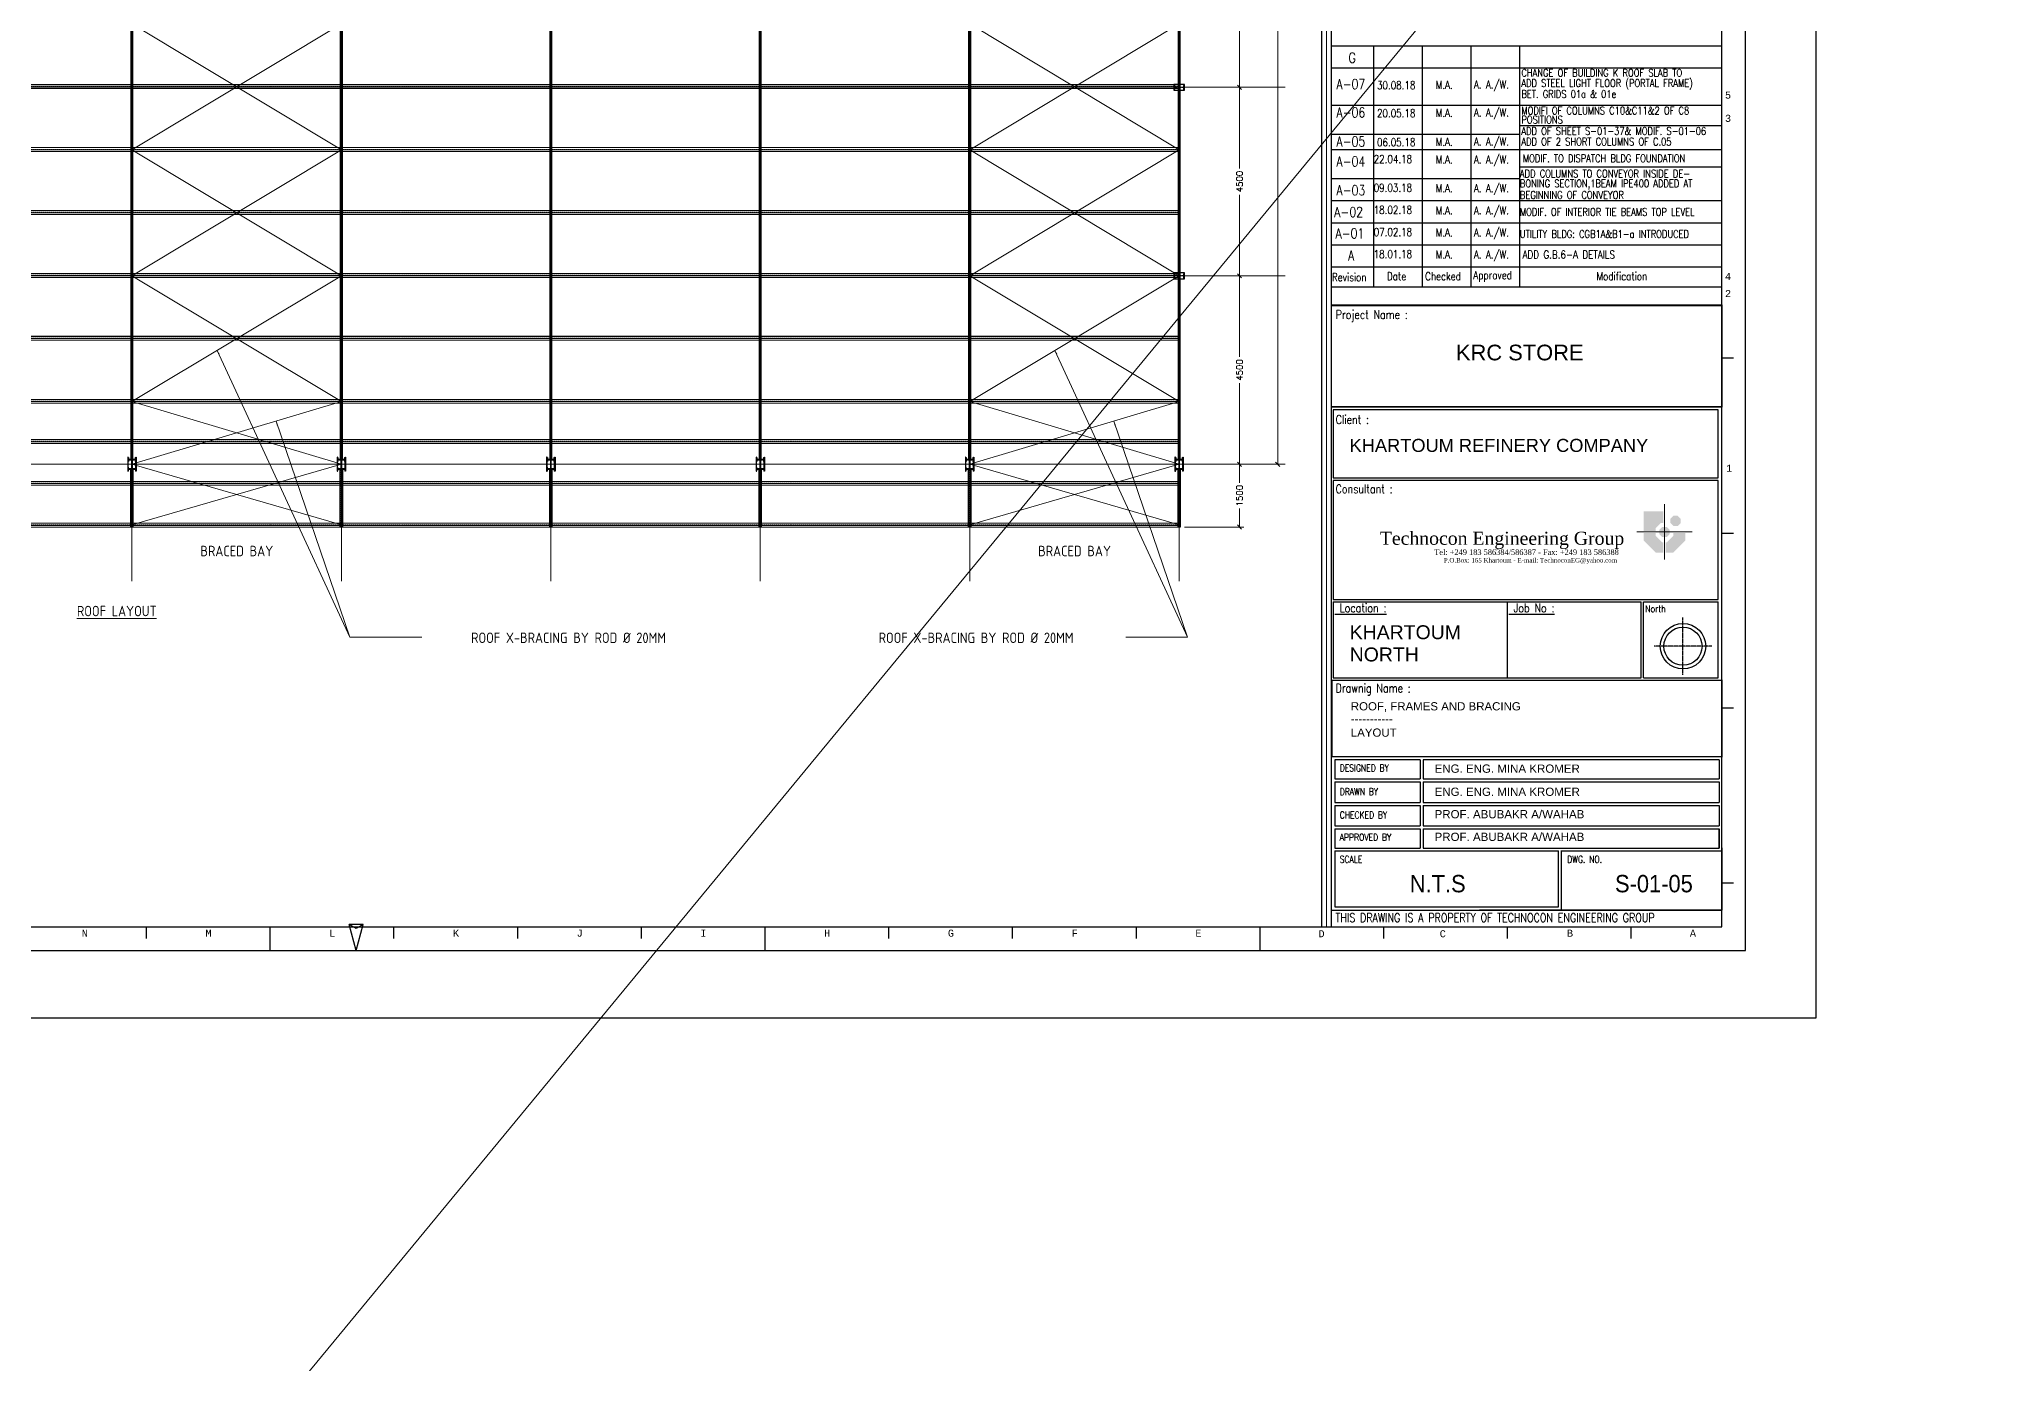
# Model space of a CAD drawing. Header units: millimetres. Extents: x -388065 to 2372687422, y -192755 to 667797.
# Drawn here: x 1441226 to 1487664, y 413315 to 444931 of the extents above; entities that cross this region are included whole.
import ezdxf

# ---------------------------------------------------------------- set-up
doc = ezdxf.new("R2010")
doc.units = ezdxf.units.MM
doc.linetypes.add('AXES', pattern=[50.8, 31.75, -6.35, 6.35, -6.35])
doc.linetypes.add('HIDDEN2', pattern=[4.7625, 3.175, -1.5875])
for name, color, linetype in [('Label', 192, 'Continuous'), ('LABLE', 5, 'Continuous'), ('LOGO', 250, 'Continuous'), ('T-BLOCK', 7, 'Continuous')]:
    doc.layers.add(name, color=color, linetype=linetype)
for name, color, linetype, lineweight in [('STR-DIM', 1, 'Continuous', 9), ('STR-GRID', 248, 'Continuous', 9), ('STR-STEEL', 6, 'Continuous', 30), ('STR-STEEL_IN_SEC', 6, 'Continuous', 15), ('STR-STEEL_IN_SEC_HIDD', 6, 'HIDDEN2', 15), ('STR-TEXT', 7, 'Continuous', 9)]:
    doc.layers.add(name, color=color, linetype=linetype, lineweight=lineweight)
doc.styles.add('Arial', font='arial.ttf', dxfattribs={"height": 635})
doc.styles.add('MINA_MM_LAYOUT', font='dim.shx', dxfattribs={"height": 250})
doc.styles.add('MINA_MM_S', font='romans.shx', dxfattribs={"height": 150})
doc.styles.add('MZBI', font='times.ttf', dxfattribs={"height": 0.35})
doc.styles.add('MZBOLT', font='times.ttf', dxfattribs={"height": 0.5})
doc.styles.add('ROMAND', font='romand__.ttf', dxfattribs={"height": 0.22})
doc.styles.add('STANDART', font='MONOTXT.shx')
doc.dimstyles.new('MINA_MM_S', dxfattribs={"dimtxt": 150, "dimasz": 100, "dimexe": 100, "dimexo": 100, "dimgap": 50, "dimtad": 0, "dimdec": 0, "dimzin": 0, "dimdsep": 46, "dimtxsty": 'MINA_MM_S', "dimblk": 'OBLIQUE', "dimcen": 0.09, "dimclrd": 256, "dimclre": 256, "dimclrt": 7, "dimadec": 0, "dimazin": 0, "dimtfac": 1, "dimtdec": 0, "dimtix": 1, "dimtofl": 0, "dimtmove": 0, "dimatfit": 0, "dimfxl": 1, "dimtolj": 1, "dimtzin": 0, "dimlwd": -1, "dimlwe": -1, "dimarcsym": 0})

# ---------------------------------------------------------------- blocks, each defined once
blk = doc.blocks.new('_OBLIQUE')
at = {"color": 0, "linetype": 'ByBlock'}
blk.add_line((-0.5, -0.5), (0.5, 0.5), dxfattribs=at)
blk = doc.blocks.new('*D1476')
at = {"layer": 'Defpoints', "color": 0, "ltscale": 10, "transparency": 16777216}
for p in [(1468447, 448275), (1468572, 443775), (1469888, 443775)]:
    blk.add_point(p, dxfattribs=at)
at = {"layer": 'STR-DIM', "ltscale": 10, "transparency": 16777216}
for p, q in [((1468547, 448275), (1469988, 448275)), ((1469888, 448275), (1469888, 446339)), ((1469888, 443775), (1469888, 445711)), ((1468672, 443775), (1469988, 443775))]:
    blk.add_line(p, q, dxfattribs=at)
at = {"layer": 'STR-DIM', "ltscale": 10, "transparency": 16777216, "xscale": 100, "yscale": 100, "zscale": 100}
for p, rotation in [((1469888, 448275), 90), ((1469888, 443775), 270)]:
    blk.add_blockref('_OBLIQUE', p, dxfattribs=dict(at, rotation=rotation))
at = {"layer": 'STR-DIM', "color": 7, "ltscale": 10, "transparency": 16777216, "insert": (1469888, 446025), "char_height": 150, "attachment_point": 5, "rotation": 90, "style": 'MINA_MM_S'}
blk.add_mtext('\\A1;4500', dxfattribs=at)
blk = doc.blocks.new('*D1477')
at = {"layer": 'Defpoints', "color": 0, "ltscale": 10, "transparency": 16777216}
for p in [(1468447, 439275), (1468447, 434775), (1469888, 434775)]:
    blk.add_point(p, dxfattribs=at)
at = {"layer": 'STR-DIM', "ltscale": 10, "transparency": 16777216}
for p, q in [((1468547, 439275), (1469988, 439275)), ((1469888, 439275), (1469888, 437339)), ((1469888, 434775), (1469888, 436711)), ((1468547, 434775), (1469988, 434775))]:
    blk.add_line(p, q, dxfattribs=at)
at = {"layer": 'STR-DIM', "ltscale": 10, "transparency": 16777216, "xscale": 100, "yscale": 100, "zscale": 100}
for p, rotation in [((1469888, 439275), 90), ((1469888, 434775), 270)]:
    blk.add_blockref('_OBLIQUE', p, dxfattribs=dict(at, rotation=rotation))
at = {"layer": 'STR-DIM', "color": 7, "ltscale": 10, "transparency": 16777216, "insert": (1469888, 437025), "char_height": 150, "attachment_point": 5, "rotation": 90, "style": 'MINA_MM_S'}
blk.add_mtext('\\A1;4500', dxfattribs=at)
blk = doc.blocks.new('*D1478')
at = {"layer": 'Defpoints', "color": 0, "ltscale": 10, "transparency": 16777216}
for p in [(1468447, 464775), (1468447, 434775), (1470801, 434775)]:
    blk.add_point(p, dxfattribs=at)
at = {"layer": 'STR-DIM', "ltscale": 10, "transparency": 16777216}
for p, q in [((1468547, 464775), (1470901, 464775)), ((1470801, 464775), (1470801, 434775)), ((1470801, 449775), (1470495, 449925)), ((1470495, 449925), (1470495, 449825)), ((1468547, 434775), (1470901, 434775))]:
    blk.add_line(p, q, dxfattribs=at)
at = {"layer": 'STR-DIM', "ltscale": 10, "transparency": 16777216, "xscale": 100, "yscale": 100, "zscale": 100}
for p, rotation in [((1470801, 464775), 90), ((1470801, 434775), 270)]:
    blk.add_blockref('_OBLIQUE', p, dxfattribs=dict(at, rotation=rotation))
at = {"layer": 'STR-DIM', "color": 7, "ltscale": 10, "transparency": 16777216, "insert": (1470495, 449439), "char_height": 150, "attachment_point": 5, "rotation": 90, "style": 'MINA_MM_S'}
blk.add_mtext('\\A1;30000', dxfattribs=at)
blk = doc.blocks.new('TOP OF COL')
at = {"layer": 'STR-STEEL', "ltscale": 10}
for points in [[(-100, 168), (-100, -168), (-90, -168), (-90, 168)], [(100, 168), (100, -168), (90, -168), (90, 168)]]:
    blk.add_lwpolyline(points, close=True, dxfattribs=at)
for points in [[(-90, 67), (-90, 158), (-82, 158), (-82, 124, 0.41421), (-73, 115), (73, 115, 0.41421), (82, 124), (82, 158), (90, 158), (90, 67), (82, 67), (82, 101, 0.41421), (73, 110), (-73, 110, 0.41421), (-82, 101), (-82, 67), (-90, 67)], [(-90, -67), (-90, -158), (-82, -158), (-82, -124, -0.41421), (-73, -115), (73, -115, -0.41421), (82, -124), (82, -158), (90, -158), (90, -67), (82, -67), (82, -101, -0.41421), (73, -110), (-73, -110, -0.41421), (-82, -101), (-82, -67), (-90, -67)]]:
    blk.add_lwpolyline(points, format="xyb", dxfattribs=at)
blk.add_lwpolyline([(-55, -110), (-55, -101), (-15, -101, 0.414214), (-3, -89), (-3, 89, 0.414214), (-15, 101), (-55, 101), (-55, 110), (55, 110), (55, 101), (15, 101, 0.414214), (3, 89), (3, -89, 0.414214), (15, -101), (55, -101), (55, -110)], format="xyb", close=True, dxfattribs=at)
blk = doc.blocks.new('top plate_S')
at = {"layer": 'STR-STEEL', "ltscale": 10}
blk.add_lwpolyline([(125, 70), (-125, 70), (-125, -70), (125, -70)], close=True, dxfattribs=at)
at = {"layer": 'STR-STEEL_IN_SEC_HIDD', "ltscale": 10}
blk.add_lwpolyline([(110, -55), (101, -55), (101, -15, 0.414214), (89, -3), (-89, -3, 0.414214), (-101, -15), (-101, -55), (-110, -55), (-110, 55), (-101, 55), (-101, 15, 0.414214), (-89, 3), (89, 3, 0.414214), (101, 15), (101, 55), (110, 55)], format="xyb", close=True, dxfattribs=at)
blk = doc.blocks.new('*D1562')
at = {"layer": 'Defpoints', "color": 0, "ltscale": 10, "transparency": 16777216}
for p in [(1468447, 443775), (1469888, 443775), (1468447, 439275)]:
    blk.add_point(p, dxfattribs=at)
at = {"layer": 'STR-DIM', "ltscale": 10, "transparency": 16777216}
for p, q in [((1468547, 443775), (1469988, 443775)), ((1469888, 443775), (1469888, 441839)), ((1469888, 439275), (1469888, 441211)), ((1468547, 439275), (1469988, 439275))]:
    blk.add_line(p, q, dxfattribs=at)
at = {"layer": 'STR-DIM', "ltscale": 10, "transparency": 16777216, "xscale": 100, "yscale": 100, "zscale": 100}
for p, rotation in [((1469888, 443775), 90), ((1469888, 439275), 270)]:
    blk.add_blockref('_OBLIQUE', p, dxfattribs=dict(at, rotation=rotation))
at = {"layer": 'STR-DIM', "color": 7, "ltscale": 10, "transparency": 16777216, "insert": (1469888, 441525), "char_height": 150, "attachment_point": 5, "rotation": 90, "style": 'MINA_MM_S'}
blk.add_mtext('\\A1;4500', dxfattribs=at)
blk = doc.blocks.new('*D1564')
at = {"layer": 'Defpoints', "color": 0, "ltscale": 10, "transparency": 16777216}
for p in [(1468447, 434775), (1469888, 434775), (1468472, 433275)]:
    blk.add_point(p, dxfattribs=at)
at = {"layer": 'STR-DIM', "ltscale": 10, "transparency": 16777216}
for p, q in [((1468547, 434775), (1469988, 434775)), ((1469888, 434775), (1469888, 434329)), ((1468572, 433275), (1469988, 433275)), ((1469888, 433275), (1469888, 433721))]:
    blk.add_line(p, q, dxfattribs=at)
at = {"layer": 'STR-DIM', "ltscale": 10, "transparency": 16777216, "xscale": 100, "yscale": 100, "zscale": 100}
for p, rotation in [((1469888, 434775), 90), ((1469888, 433275), 270)]:
    blk.add_blockref('_OBLIQUE', p, dxfattribs=dict(at, rotation=rotation))
at = {"layer": 'STR-DIM', "color": 7, "ltscale": 10, "transparency": 16777216, "insert": (1469888, 434025), "char_height": 150, "attachment_point": 5, "rotation": 90, "style": 'MINA_MM_S'}
blk.add_mtext('\\A1;1500', dxfattribs=at)
blk = doc.blocks.new('LABLE')
blk.add_line((73945, 22524), (79751, 22524))
at = {"layer": 'Label', "color": 7}
for p, q in [((80430, 0), (80430, 56070)), ((68251, 679), (68251, 55391)), ((68531, 679), (68531, 55391)), ((79751, 679), (79751, 55391)), ((68531, 26008), (79751, 26008)), ((79751, 679), (79751, 17025)), ((80090, 17025), (79751, 17025)), ((68524, 15634), (79751, 15634)), ((68531, 15634), (79751, 15634)), ((79751, 11997), (80090, 11997)), ((79751, 6970), (80090, 6970)), ((79751, 2946), (79751, 1158)), ((79751, 1943), (80090, 1943)), ((79751, 1158), (72787, 1158)), ((679, 679), (79751, 679)), ((34468, 340), (34468, 679)), ((38025, 0), (38025, 679)), ((40697, 745), (40298, 745)), ((40498, 0), (40298, 745)), ((40498, 630), (40298, 745)), ((40498, 0), (40697, 745)), ((40697, 745), (40498, 630)), ((41582, 340), (41582, 679)), ((45139, 340), (45139, 679)), ((48696, 340), (48696, 679)), ((52253, 0), (52253, 679)), ((55809, 340), (55809, 679)), ((59366, 340), (59366, 679)), ((62923, 340), (62923, 679)), ((66480, 0), (66480, 679)), ((68531, 679), (79751, 679)), ((70037, 340), (70037, 679)), ((73594, 340), (73594, 679)), ((77151, 340), (77151, 679)), ((0, 0), (80430, 0))]:
    blk.add_line(p, q, dxfattribs=at)
at = {"layer": 'Label', "color": 253, "linetype": 'Continuous'}
for p, q in [((69745, 19073), (69745, 26008)), ((71145, 19073), (71145, 26008)), ((72545, 19073), (72545, 26008)), ((73945, 19073), (73945, 26008)), ((68531, 25372), (79751, 25372)), ((68531, 24300), (79751, 24300)), ((73945, 23711), (79751, 23711)), ((68531, 23464), (73945, 23464)), ((68531, 23020), (79751, 23020)), ((68531, 22192), (73945, 22192)), ((68531, 21556), (79751, 21556)), ((68531, 20920), (79751, 20920)), ((68531, 20284), (79751, 20284))]:
    blk.add_line(p, q, dxfattribs=at)
at = {"layer": 'Label', "color": 7, "linetype": 'Continuous'}
for p, q in [((68531, 19648), (79751, 19648)), ((68531, 19073), (79751, 19073)), ((68531, 18538), (79751, 18538)), ((79651, 15543), (68580, 15543)), ((68580, 15543), (68580, 13583)), ((68580, 13583), (79651, 13583)), ((68580, 13513), (68580, 10090)), ((68580, 10090), (79651, 10090)), ((68580, 10020), (77431, 10020)), ((73580, 10020), (73580, 7835)), ((77501, 10020), (79651, 10020)), ((77501, 7835), (79651, 7835)), ((71078, 5482), (68624, 5482)), ((68624, 5482), (68624, 4932)), ((71078, 5482), (71078, 4932)), ((79675, 5482), (71163, 5482)), ((71163, 5482), (71163, 4932)), ((79675, 5482), (79675, 4932)), ((68624, 4932), (71078, 4932)), ((68624, 4847), (68624, 4255)), ((68624, 4847), (71078, 4847)), ((71078, 4847), (71078, 4255)), ((71163, 4932), (79675, 4932)), ((71163, 4847), (79675, 4847)), ((71163, 4847), (71163, 4255)), ((79675, 4847), (79675, 4255)), ((68624, 4255), (71078, 4255)), ((68624, 4170), (71078, 4170)), ((68624, 4170), (68624, 3578)), ((71078, 4170), (71078, 3578)), ((71163, 4255), (79675, 4255)), ((71163, 4170), (79675, 4170)), ((71163, 4170), (71163, 3578)), ((79675, 4170), (79675, 3578)), ((68624, 3578), (71078, 3578)), ((68624, 3493), (68624, 2943)), ((68624, 3493), (71078, 3493)), ((71078, 3493), (71078, 2943)), ((71163, 3578), (79675, 3578)), ((71163, 3493), (79675, 3493)), ((71163, 3493), (71163, 2943)), ((77221, 3493), (79675, 3493)), ((79675, 3493), (79675, 2943)), ((68624, 2943), (71078, 2943)), ((68624, 2859), (68624, 1251)), ((68624, 2859), (75055, 2859)), ((71163, 2943), (79675, 2943)), ((75055, 1251), (75055, 2859)), ((77221, 2943), (79675, 2943)), ((68531, 1158), (79751, 1158))]:
    blk.add_line(p, q, dxfattribs=at)
at = {"layer": 'Label', "color": 240, "linetype": 'AXES'}
for p, q in [((78636, 7919), (78636, 9571)), ((79462, 8745), (77810, 8745))]:
    blk.add_line(p, q, dxfattribs=at)
at = {"layer": 'Label', "color": 7, "const_width": 30}
blk.add_lwpolyline([(68391, 679), (68391, 55391)], dxfattribs=at)
at = {"layer": 'Label', "color": 7, "const_width": 20}
for points in [[(79765, 15620), (79765, 18552), (68517, 18552), (68517, 15620)], [(79765, 5558), (79765, 7772), (68531, 7772), (68531, 5558)], [(79768, 2867), (75131, 2867), (75131, 1158), (79768, 1158)], [(79760, 2859), (75140, 2859), (75140, 1166), (79760, 1166)], [(79751, 2850), (75148, 2850), (75148, 1175), (79751, 1175)]]:
    blk.add_lwpolyline(points, close=True, dxfattribs=at)
at = {"layer": 'Label', "color": 7}
for points in [[(79758, 15627), (79758, 18545), (68524, 18545), (68524, 15627)], [(79751, 5572), (79751, 7758), (68545, 7758), (68545, 5572)]]:
    blk.add_lwpolyline(points, close=True, dxfattribs=at)
at = {"layer": 'Label', "color": 7, "linetype": 'Continuous'}
for points in [[(79651, 13583), (79651, 15543)], [(79651, 10090), (79651, 13513), (68580, 13513)], [(68580, 10020), (68580, 7835), (77431, 7835), (77431, 10020)], [(77501, 7835), (77501, 10020)], [(79651, 7835), (79651, 10020)], [(79675, 2943), (79675, 3493)], [(68624, 1251), (75055, 1251)]]:
    blk.add_lwpolyline(points, dxfattribs=at)
for major_axis, start_param, end_param in [((-652, 0), 3.141593, 9.424778), ((548, 0), 0, 6.283185)]:
    blk.add_ellipse((78636, 8745), major_axis=major_axis, ratio=1, start_param=start_param, end_param=end_param, dxfattribs=at)
at = {"layer": 'Label', "color": 7, "linetype": 'Continuous', "style": 'ROMAND', "width": 0.8}
for s, height, p in [('G', 287, (69023, 25518)), ('CHANGE OF BUILDING K ROOF SLAB TO', 218.47, (73991, 25120)), ('A-07', 287.5, (68675, 24760)), ('30.08.18', 230, (69840, 24757)), ('M.A.', 230, (71528, 24767)), ('A. A./W.', 230, (72625, 24779)), ('ADD STEEL LIGHT FLOOR (PORTAL FRAME)', 218.47, (73991, 24824)), ('BET. GRIDS 01a & 01e ', 218.47, (73991, 24509)), ('A-06', 287.5, (68675, 23946)), ('20.05.18', 230, (69840, 23953)), ('M.A.', 230, (71528, 23963)), ('A. A./W.', 230, (72625, 23976)), ('MODIFI OF COLUMNS C10&C11&2 OF C8', 218.47, (73991, 24034)), ('ADD OF SHEET S-01-37& MODIF. S-01-06', 218.47, (73991, 23445)), ('POSITIONS', 218.5, (73991, 23774)), ('A-05', 287.5, (68675, 23111)), ('06.05.18', 230, (69840, 23118)), ('M.A.', 230, (71528, 23128)), ('A. A./W.', 230, (72625, 23140)), ('ADD OF 2 SHORT COLUMNS OF C.05', 218.47, (73991, 23141)), ('A-04', 287.5, (68675, 22539)), ('22.04.18', 230, (69745, 22635)), ('M.A.', 230, (71528, 22624)), ('A. A./W.', 230, (72625, 22624)), ('ADD COLUMNS TO CONVEYOR INSIDE DE-', 218.47, (73948, 22222)), ('MODIF. TO DISPATCH BLDG FOUNDATION', 218.47, (74034, 22661)), ('A-03', 287.5, (68675, 21709)), ('09.03.18', 230, (69745, 21808)), ('M.A.', 230, (71528, 21796)), ('A. A./W.', 230, (72625, 21796)), ('BONING SECTION,1BEAM IPE400 ADDED AT ', 218.47, (73948, 21939)), ('BEGINNING OF CONVEYOR', 218.47, (73948, 21608)), ('A-02', 287.5, (68611, 21084)), ('18.02.18', 230, (69745, 21172)), ('M.A.', 230, (71528, 21160)), ('A. A./W.', 230, (72625, 21160)), ('MODIF. OF INTERIOR TIE BEAMS TOP LEVEL', 218.47, (73948, 21121)), ('A-01', 287.5, (68648, 20470)), ('07.02.18', 230, (69745, 20536)), ('M.A.', 230, (71528, 20524)), ('A. A./W.', 230, (72625, 20524)), ('UTILITY BLDG: CGB1A&B1-a INTRODUCED', 218.47, (73948, 20485)), ('A. A./W.', 230, (72625, 19888)), ('A', 287, (69010, 19834)), ('18.01.18', 230, (69745, 19900)), ('M.A.', 230, (71528, 19888)), ('ADD G.B.6-A DETAILS', 229.97, (74025, 19888)), ('Revision', 230, (68546, 19239)), ('Date', 230, (70127, 19265)), ('Checked', 230, (71225, 19265)), ('Approved', 230, (72609, 19297)), ('Modification', 229.97, (76151, 19265)), ('Project Name :', 250, (68652, 18154)), ('Client :', 250, (68652, 15135)), ('Consultant :', 250, (68650, 13141)), ('%%u Location :', 250, (68630, 9720)), ('%%u Job No :', 250, (73630, 9720)), ('North', 200, (77554, 9720)), ('Drawnig Name :', 250, (68650, 7416)), ('DESIGNED BY', 200, (68769, 5143)), ('DRAWN BY', 200, (68769, 4466)), ('CHECKED BY', 200, (68769, 3789)), ('APPROVED BY', 200, (68769, 3155)), ('SCALE', 200, (68769, 2520)), ('DWG. NO.', 200, (75309, 2520)), ('THIS DRAWING IS A PROPERTY OF TECHNOCON ENGINEERING GROUP', 250, (68650, 816))]:
    blk.add_text(s, height=height, dxfattribs=at).set_placement(p)
at = {"layer": 'Label', "color": 7, "style": 'STANDART', "width": 1}
for s, p in [('5', (79843, 24487)), ('3', (79843, 23819)), ('4', (79843, 19276)), ('2', (79843, 18782)), ('1', (79877, 13762)), ('N', (32607, 394)), ('M', (36164, 394)), ('L', (39721, 394)), ('K', (43278, 394)), ('J', (46835, 394)), ('I', (50391, 394)), ('H', (53948, 394)), ('G', (57505, 394)), ('F', (61062, 394)), ('E', (64619, 394)), ('D', (68158, 377)), ('C', (71643, 377)), ('B', (75300, 394)), ('A', (78834, 394))]:
    blk.add_text(s, height=203, dxfattribs=at).set_placement(p)
blk = doc.blocks.new('A$C5A6E080A')
h = blk.add_hatch(color=0)
h.paths.add_polyline_path([(9.26, 8.62), (8.62, 9.26), (7.72, 9.26), (7.09, 8.62), (7.09, 7.72), (7.72, 7.09), (8.62, 7.09), (9.26, 7.72)])
h.paths.add_polyline_path([(6.92, 6.29), (6.29, 6.92), (5.84, 6.92), (5.84, 5.84), (6.92, 5.84)])
h.paths.add_polyline_path([(5.84, 6.92), (5.39, 6.92), (4.75, 6.29), (4.75, 5.84), (5.84, 5.84)])
h.paths.add_polyline_path([(5.84, 5.84), (4.75, 5.84), (4.75, 5.39), (5.39, 4.75), (5.84, 4.75)])
h.paths.add_polyline_path([(6.92, 5.39), (6.92, 5.84), (5.84, 5.84), (5.84, 4.75), (6.29, 4.75)])
h.paths.add_polyline_path([(10.22, 4.02), (10.22, 5.62), (7.72, 5.62), (7.72, 5.06), (6.29, 3.62), (6.06, 3.62), (6.06, 1.45), (7.66, 1.45)])
h.paths.add_polyline_path([(5.62, 3.62), (5.39, 3.62), (3.95, 5.06), (3.95, 5.62), (1.45, 5.62), (1.45, 4.02), (4.02, 1.45), (5.62, 1.45)])
h.paths.add_polyline_path([(5.06, 7.72), (5.62, 7.72), (5.62, 10.22), (4.02, 10.22), (1.45, 10.22), (1.45, 6.06), (3.95, 6.06), (3.95, 6.62)])
at = {"lineweight": 5}
for p, q in [((5.84, 11.68), (5.84, 0)), ((0, 5.84), (11.68, 5.84))]:
    blk.add_line(p, q, dxfattribs=at)
blk = doc.blocks.new('TEG')
at = {"color": 0, "xscale": 0.1101681463324624, "yscale": 0.1101681463324624, "zscale": 0.1101681463324624}
blk.add_blockref('A$C5A6E080A', (870.503, 200.47), dxfattribs=at)
at = {"layer": 'LABLE', "color": 0, "style": 'MZBI'}
blk.add_text('Technocon Engineering Group ', height=0.3044, dxfattribs=at).set_placement((864.515, 200.814))
at = {"layer": 'LABLE', "style": 'MZBOLT'}
for s, height, p in [('Tel: +249 183 586384/586387 - Fax: +249 183 586388', 0.12866, (865.782, 200.578)), ('P.O.Box: 165 Khartoum - E-mail: TechnoconEG@yahoo.com', 0.10582, (866.006, 200.401))]:
    blk.add_text(s, height=height, dxfattribs=at).set_placement(p)

msp = doc.modelspace()

# ---------------------------------------------------------------- linework, layer by layer
at = {"layer": 'LOGO', "ltscale": 0.1}
msp.add_lwpolyline([(1483652.8642, 421560.7521), (1483652.8642, 470929.1679), (1413755.831, 470929.1679), (1413755.831, 421560.7521)], close=True, dxfattribs=at)
at = {"layer": 'STR-GRID', "ltscale": 10}
for p, q in [((1443446.9109, 468153.7434), (1443446.9109, 431987.7691)), ((1448446.9109, 468153.7434), (1448446.9109, 431987.7691)), ((1453446.9109, 468153.7434), (1453446.9109, 431987.7691)), ((1458446.9109, 468153.7434), (1458446.9109, 431987.7691)), ((1463446.9109, 468153.7434), (1463446.9109, 431987.7691)), ((1468446.9109, 468153.7434), (1468446.9109, 431987.7691)), ((1416783.001, 443775.0285), (1470976.7215, 443775.0285)), ((1416783.001, 439275.0285), (1470976.7215, 439275.0285)), ((1416783.001, 434775.0285), (1470976.7215, 434775.0285))]:
    msp.add_line(p, q, dxfattribs=at)
at = {"layer": 'STR-STEEL', "ltscale": 10}
for points in [[(1443421.9109, 464659.7285), (1443421.9109, 434890.3285), (1443471.9109, 434890.3285), (1443471.9109, 464659.7285)], [(1448421.9109, 464659.7285), (1448421.9109, 434890.3285), (1448471.9109, 434890.3285), (1448471.9109, 464659.7285)], [(1453421.9109, 464659.7285), (1453421.9109, 434890.3285), (1453471.9109, 434890.3285), (1453471.9109, 464659.7285)], [(1458421.9109, 464659.7285), (1458421.9109, 434890.3285), (1458471.9109, 434890.3285), (1458471.9109, 464659.7285)], [(1463421.9109, 464659.7285), (1463421.9109, 434890.3285), (1463471.9109, 434890.3285), (1463471.9109, 464659.7285)], [(1468421.9109, 464659.7285), (1468421.9109, 434890.3285), (1468471.9109, 434890.3285), (1468471.9109, 464659.7285)], [(1443471.9109, 434659.7285), (1443471.9109, 433275.0285), (1443421.9109, 433275.0285), (1443421.9109, 434659.7285)], [(1448471.9109, 434659.7285), (1448471.9109, 433275.0285), (1448421.9109, 433275.0285), (1448421.9109, 434659.7285)], [(1453471.9109, 434659.7285), (1453471.9109, 433275.0285), (1453421.9109, 433275.0285), (1453421.9109, 434659.7285)], [(1458471.9109, 434659.7285), (1458471.9109, 433275.0285), (1458421.9109, 433275.0285), (1458421.9109, 434659.7285)], [(1463471.9109, 434659.7285), (1463471.9109, 433275.0285), (1463421.9109, 433275.0285), (1463421.9109, 434659.7285)], [(1468471.9109, 434659.7285), (1468471.9109, 433275.0285), (1468421.9109, 433275.0285), (1468421.9109, 434659.7285)]]:
    msp.add_lwpolyline(points, close=True, dxfattribs=at)
at = {"layer": 'STR-STEEL_IN_SEC', "color": 7, "ltscale": 0.1}
msp.add_line((1584664.4846, 579101.4319), (1396989.2923, 351706.677), dxfattribs=at)
at = {"layer": 'STR-STEEL_IN_SEC', "ltscale": 10}
for p, q in [((1418421.9109, 443838.3946), (1468471.9109, 443838.3946)), ((1418421.9109, 443837.4864), (1468471.9109, 443837.4864)), ((1418421.9109, 443787.538), (1468471.9109, 443787.538)), ((1418421.9109, 443745.763), (1468471.9109, 443745.763)), ((1418421.9109, 442335.2954), (1468471.9109, 442335.2954)), ((1418421.9109, 442334.3873), (1468471.9109, 442334.3873)), ((1418421.9109, 442284.4388), (1468471.9109, 442284.4388)), ((1418421.9109, 442242.6638), (1468471.9109, 442242.6638)), ((1418421.9109, 440832.1962), (1468471.9109, 440832.1962)), ((1418421.9109, 440831.2881), (1468471.9109, 440831.2881)), ((1418421.9109, 440781.3397), (1468471.9109, 440781.3397)), ((1418421.9109, 440739.5646), (1468471.9109, 440739.5646)), ((1418421.9109, 439329.0971), (1468471.9109, 439329.0971)), ((1418421.9109, 439328.1889), (1468471.9109, 439328.1889)), ((1418421.9109, 439278.2405), (1468471.9109, 439278.2405)), ((1418421.9109, 439236.4654), (1468471.9109, 439236.4654)), ((1418421.9109, 437830.093), (1468471.9109, 437830.093)), ((1418421.9109, 437829.1849), (1468471.9109, 437829.1849)), ((1418421.9109, 437779.2365), (1468471.9109, 437779.2365)), ((1418421.9109, 437737.4614), (1468471.9109, 437737.4614)), ((1418421.9109, 436322.8987), (1468471.9109, 436322.8987)), ((1418421.9109, 436321.9906), (1468471.9109, 436321.9906)), ((1418421.9109, 436272.0421), (1468471.9109, 436272.0421)), ((1418421.9109, 436230.2671), (1468471.9109, 436230.2671)), ((1418421.9109, 435364.6891), (1468471.9109, 435364.6891)), ((1418421.9109, 435363.7809), (1468471.9109, 435363.7809)), ((1418421.9109, 435313.8325), (1468471.9109, 435313.8325)), ((1418421.9109, 435272.0575), (1468471.9109, 435272.0575)), ((1418421.9109, 434365.7205), (1468471.9109, 434365.7205)), ((1418421.9109, 434364.8124), (1468471.9109, 434364.8124)), ((1418421.9109, 434314.864), (1468471.9109, 434314.864)), ((1418421.9109, 434273.0889), (1468471.9109, 434273.0889)), ((1418421.9109, 433366.752), (1468471.9109, 433366.752)), ((1418421.9109, 433365.8439), (1468471.9109, 433365.8439)), ((1418421.9109, 433315.8954), (1468471.9109, 433315.8954)), ((1418421.9109, 433274.1204), (1468471.9109, 433274.1204))]:
    msp.add_line(p, q, dxfattribs=at)
for points in [[(1448446.9109, 433324.977), (1443446.9109, 434775.0285), (1448446.9109, 436272.0421), (1443446.9109, 439275.0285), (1448446.9109, 442284.4388), (1443446.9109, 445290.6372), (1448446.9109, 446793.7364), (1443446.9109, 449777.9785), (1443446.9109, 449777.9785)], [(1443446.9109, 433324.977), (1448446.9109, 434775.0285), (1443446.9109, 436272.0421), (1448446.9109, 439275.0285), (1443446.9109, 442284.4388), (1448446.9109, 445290.6372), (1443446.9109, 446793.7364), (1448446.9109, 449777.9785), (1448446.9109, 449777.9785)], [(1468446.9109, 433324.977), (1463446.9109, 434775.0285), (1468446.9109, 436272.0421), (1463446.9109, 439275.0285), (1468446.9109, 442284.4388), (1463446.9109, 445290.6372), (1468446.9109, 446793.7364), (1463446.9109, 449777.9785), (1463446.9109, 449777.9785)], [(1463446.9109, 433324.977), (1468446.9109, 434775.0285), (1463446.9109, 436272.0421), (1468446.9109, 439275.0285), (1463446.9109, 442284.4388), (1468446.9109, 445290.6372), (1463446.9109, 446793.7364), (1468446.9109, 449777.9785), (1468446.9109, 449777.9785)]]:
    msp.add_lwpolyline(points, dxfattribs=at)
at = {"layer": 'STR-STEEL_IN_SEC_HIDD', "ltscale": 10}
for p, q in [((1418421.9109, 443796.6195), (1468471.9109, 443796.6195)), ((1418421.9109, 442293.5204), (1468471.9109, 442293.5204)), ((1418421.9109, 440790.4212), (1468471.9109, 440790.4212)), ((1418421.9109, 439287.322), (1468471.9109, 439287.322)), ((1418421.9109, 437788.318), (1468471.9109, 437788.318)), ((1418421.9109, 436281.1237), (1468471.9109, 436281.1237)), ((1418421.9109, 435322.914), (1468471.9109, 435322.914)), ((1418421.9109, 434323.9455), (1468471.9109, 434323.9455)), ((1418421.9109, 433324.977), (1468471.9109, 433324.977))]:
    msp.add_line(p, q, dxfattribs=at)
for points in [[(1443423.9109, 464659.7285), (1443423.9109, 434890.3285), (1443469.9109, 434890.3285), (1443469.9109, 464659.7285)], [(1448423.9109, 464659.7285), (1448423.9109, 434890.3285), (1448469.9109, 434890.3285), (1448469.9109, 464659.7285)], [(1453423.9109, 464659.7285), (1453423.9109, 434890.3285), (1453469.9109, 434890.3285), (1453469.9109, 464659.7285)], [(1458423.9109, 464659.7285), (1458423.9109, 434890.3285), (1458469.9109, 434890.3285), (1458469.9109, 464659.7285)], [(1463423.9109, 464659.7285), (1463423.9109, 434890.3285), (1463469.9109, 434890.3285), (1463469.9109, 464659.7285)], [(1468423.9109, 464659.7285), (1468423.9109, 434890.3285), (1468469.9109, 434890.3285), (1468469.9109, 464659.7285)], [(1443469.9109, 434659.7285), (1443469.9109, 433275.0285), (1443423.9109, 433275.0285), (1443423.9109, 434659.7285)], [(1448469.9109, 434659.7285), (1448469.9109, 433275.0285), (1448423.9109, 433275.0285), (1448423.9109, 434659.7285)], [(1453469.9109, 434659.7285), (1453469.9109, 433275.0285), (1453423.9109, 433275.0285), (1453423.9109, 434659.7285)], [(1458469.9109, 434659.7285), (1458469.9109, 433275.0285), (1458423.9109, 433275.0285), (1458423.9109, 434659.7285)], [(1463469.9109, 434659.7285), (1463469.9109, 433275.0285), (1463423.9109, 433275.0285), (1463423.9109, 434659.7285)], [(1468469.9109, 434659.7285), (1468469.9109, 433275.0285), (1468423.9109, 433275.0285), (1468423.9109, 434659.7285)]]:
    msp.add_lwpolyline(points, close=True, dxfattribs=at)

# ---------------------------------------------------------------- block references
for name, p, xscale, yscale, zscale in [('LABLE', (1415167.6992, 423167.9383), 0.8305106339421224, 0.8305106339421224, 0.8305106339421224), ('TEG', (587306.1021, 227063.2483), 1024.773946930577, 1024.773946930577, 1024.773946930577)]:
    msp.add_blockref(name, p, dxfattribs=dict(xscale=xscale, yscale=yscale, zscale=zscale))
for p in [(1443446.9109, 434775.0285), (1448446.9109, 434775.0285), (1453446.9109, 434775.0285), (1458446.9109, 434775.0285), (1463446.9109, 434775.0285), (1468446.9109, 434775.0285)]:
    msp.add_blockref('TOP OF COL', p)
at = {"layer": 'STR-STEEL_IN_SEC'}
for p in [(1468446.9104, 443775.0285), (1468446.9104, 439275.0285)]:
    msp.add_blockref('top plate_S', p, dxfattribs=at)

# ---------------------------------------------------------------- texts
at = {"layer": 'STR-TEXT', "color": 7, "ltscale": 10, "char_height": 250, "attachment_point": 5, "style": 'MINA_MM_LAYOUT'}
for s, insert, width in [('\\A1;BRACED BAY', (1445950.2846, 432703.5938), 2965.820543), ('\\A1;BRACED BAY', (1465950.2846, 432703.5938), 2965.820543), ('\\A1;{\\LROOF LAYOUT}', (1443083.5972, 431270.3933), 5501.682995), ('\\A1;ROOF X-BRACING BY ROD %%C 20MM', (1453869.9508, 430631.9723), 6621.547619), ('\\A1;ROOF X-BRACING BY ROD %%C 20MM', (1463599.0427, 430631.9723), 6621.547619)]:
    msp.add_mtext(s, dxfattribs=dict(at, insert=insert, width=width))
at = {"layer": 'T-BLOCK', "color": 234, "style": 'Arial'}
for s, height, p in [('KRC STORE', 373.7298, (1475056.2015, 437256.2923)), ('KHARTOUM REFINERY COMPANY', 311.4415, (1472516.1513, 435069.7093)), ('KHARTOUM', 332.20427, (1472519.277, 430598.7074)), ('NORTH', 332.20427, (1472519.277, 430068.1037)), ('ENG. ENG. MINA KROMER', 196.851754, (1474545.6829, 427409.3854)), ('ENG. ENG. MINA KROMER', 196.851754, (1474545.6829, 426857.6377)), ('PROF. ABUBAKR A/WAHAB', 196.851754, (1474545.683, 426321.9005)), ('PROF. ABUBAKR A/WAHAB', 196.851754, (1474545.683, 425781.303))]:
    msp.add_text(s, height=height, dxfattribs=at).set_placement(p)
at = {"layer": 'T-BLOCK', "color": 234, "style": 'Arial', "width": 0.9}
for s, p in [('N.T.S', (1473953.3145, 424554.8777)), ('S-01-05', (1478853.1092, 424554.8777))]:
    msp.add_text(s, height=415.25533, dxfattribs=at).set_placement(p)
at = {"layer": 'T-BLOCK', "color": 234, "char_height": 195.79207, "attachment_point": 1, "style": 'Arial'}
for s, width, insert in [('ROOF, FRAMES AND BRACING', 4601.562928, (1472545.903, 429094.1928)), ('-----------\\PLAYOUT', 3461.019328, (1472545.903, 428791.9935))]:
    msp.add_mtext_dynamic_manual_height_columns(s, width=width, gutter_width=0.75, heights=[0], dxfattribs=dict(at, insert=insert))

# ---------------------------------------------------------------- dimensions: what is measured, and where the dimension line sits
at = {"layer": 'STR-DIM', "ltscale": 10}
dim = msp.add_linear_dim(base=(1470801.4531, 434775.0285), p1=(1468446.9109, 464775.0285), p2=(1468446.9109, 434775.0285), angle=90, dimstyle='MINA_MM_S', override={"dimtmove": 1}, dxfattribs=at)
dim.commit()
dim.dimension.update_dxf_attribs({"geometry": '*D1478', "text_midpoint": (1470495.4114, 449775.0285), "dimtype": 160})
for base, p1, p2, angle, picture, middle in [((1469888.1402, 443775.0285), (1468446.9109, 448275.0285), (1468571.9109, 443775.0285), 90, '*D1476', (1469888.1402, 446025.0285)), ((1469888.1402, 443775.0285), (1468446.9109, 439275.0285), (1468446.911, 443775.0285), 270, '*D1562', (1469888.1402, 441525.0285)), ((1469888.1402, 434775.0285), (1468446.9109, 439275.0285), (1468446.911, 434775.0285), 90, '*D1477', (1469888.1402, 437025.0285)), ((1469888.1402, 434775.0285), (1468471.9109, 433275.0285), (1468446.911, 434775.0285), 270, '*D1564', (1469888.1402, 434025.0285))]:
    dim = msp.add_linear_dim(base=base, p1=p1, p2=p2, angle=angle, dimstyle='MINA_MM_S', override={"dimtmove": 1}, dxfattribs=at)
    dim.commit()
    dim.dimension.update_dxf_attribs({"geometry": picture, "text_midpoint": middle})

# ---------------------------------------------------------------- leaders
for points in [[(1445482.4257, 437494.5668), (1448646.6245, 430644.0255), (1450369.0419, 430644.0255)], [(1465482.4257, 437494.5668), (1468646.6245, 430644.0255), (1467175.1038, 430644.0255)], [(1446886.7179, 435804.9161), (1448646.6245, 430644.0255), (1450369.0419, 430644.0255)], [(1466886.7179, 435804.9161), (1468646.6245, 430644.0255), (1467175.1038, 430644.0255)]]:
    msp.add_leader(points, dimstyle='MINA_MM_S', override={"dimtmove": 1}, dxfattribs=at)

doc.saveas('drawing.dxf')
